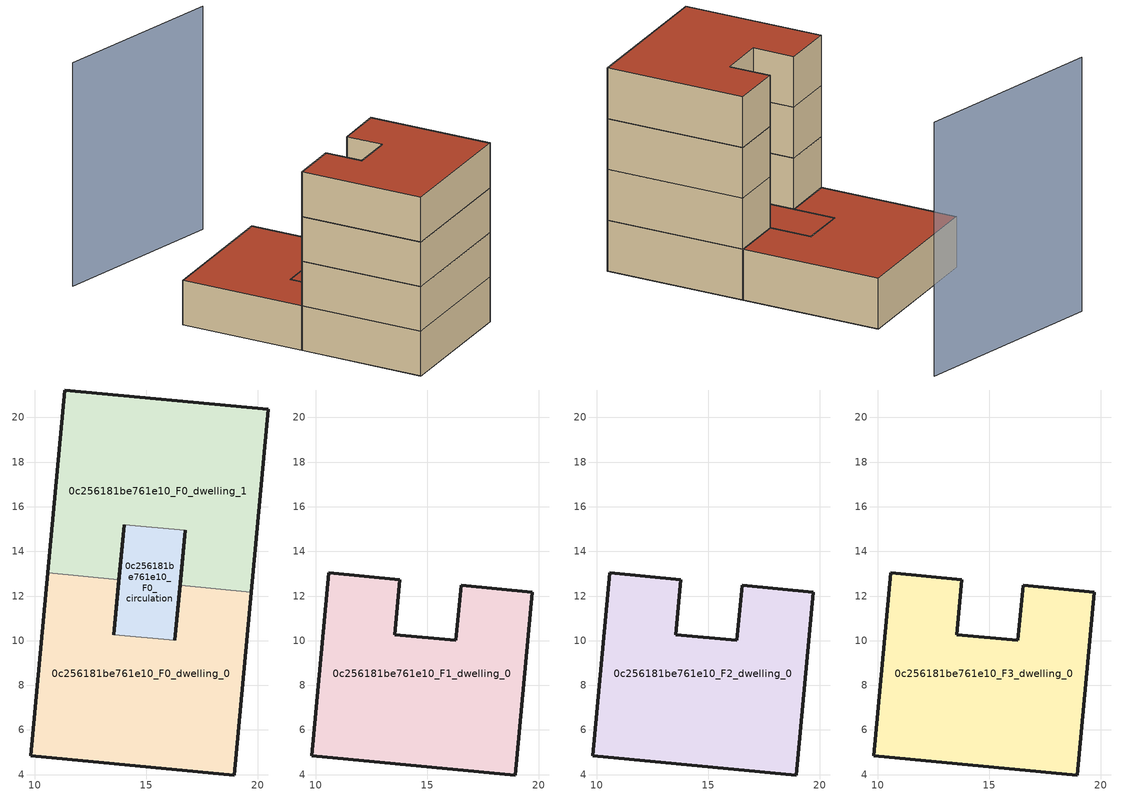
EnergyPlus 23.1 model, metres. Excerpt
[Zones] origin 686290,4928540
0c256181be761e10_F0_dwelling_0
 floor ground (EU_floor_Construction): 18.93,3.98 19.7,12.18 16.51,12.48 16.28,10.02 13.54,10.28 13.77,12.74 10.58,13.03 9.81,4.84 z0
 wall outside (EU_wall_Construction): 13.77,12.74 13.54,10.28 / 16.28,10.02 16.51,12.48 / 19.7,12.18 18.93,3.98 9.81,4.84 10.58,13.03 z0:3
 wall to 0c256181be761e10_F0_dwelling_1 (EU_wall_Construction): 10.58,13.03 13.77,12.74 / 16.51,12.48 19.7,12.18 z0:3
 wall to 0c256181be761e10_F0_circulation (EU_wall_Construction): 13.54,10.28 16.28,10.02 z0:3
0c256181be761e10_F0_dwelling_1
 floor ground (EU_floor_Construction): 19.7,12.18 20.47,20.37 11.35,21.23 10.58,13.03 13.77,12.74 14,15.19 16.74,14.94 16.51,12.48 z0
 wall outside (EU_wall_Construction): 16.51,12.48 16.74,14.94 / 14,15.19 13.77,12.74 / 10.58,13.03 11.35,21.23 20.47,20.37 19.7,12.18 z0:3
 wall to 0c256181be761e10_F0_circulation (EU_wall_Construction): 16.74,14.94 14,15.19 z0:3
 roof outside (EU_roof_Construction): 20.47,20.37 19.7,12.18 16.51,12.48 16.74,14.94 14,15.19 13.77,12.74 10.58,13.03 11.35,21.23 z3
0c256181be761e10_F0_circulation
 floor ground (EU_floor_Construction): 16.28,10.02 16.74,14.94 14,15.19 13.54,10.28 z0
 wall outside (EU_wall_Construction): 13.54,10.28 14,15.19 / 16.74,14.94 16.28,10.02 z0:3
 roof outside (EU_roof_Construction): 16.74,14.94 16.28,10.02 13.54,10.28 14,15.19 z3
0c256181be761e10_F1_dwelling_0
 floor to 0c256181be761e10_F0_dwelling_0 (EU_floor_Construction): 18.93,3.98 19.7,12.18 16.51,12.48 16.28,10.02 13.54,10.28 13.77,12.74 10.58,13.03 9.81,4.84 z3
 wall outside (EU_wall_Construction): 10.58,13.03 13.77,12.74 13.54,10.28 16.28,10.02 16.51,12.48 19.7,12.18 18.93,3.98 9.81,4.84 10.58,13.03 z3:6
0c256181be761e10_F2_dwelling_0
 floor to 0c256181be761e10_F1_dwelling_0 (EU_floor_Construction): 18.93,3.98 19.7,12.18 16.51,12.48 16.28,10.02 13.54,10.28 13.77,12.74 10.58,13.03 9.81,4.84 z6
 wall outside (EU_wall_Construction): 10.58,13.03 13.77,12.74 13.54,10.28 16.28,10.02 16.51,12.48 19.7,12.18 18.93,3.98 9.81,4.84 10.58,13.03 z6:9
0c256181be761e10_F3_dwelling_0
 floor to 0c256181be761e10_F2_dwelling_0 (EU_floor_Construction): 18.93,3.98 19.7,12.18 16.51,12.48 16.28,10.02 13.54,10.28 13.77,12.74 10.58,13.03 9.81,4.84 z9
 wall outside (EU_wall_Construction): 10.58,13.03 13.77,12.74 13.54,10.28 16.28,10.02 16.51,12.48 19.7,12.18 18.93,3.98 9.81,4.84 10.58,13.03 z9:12
 roof outside (EU_roof_Construction): 19.7,12.18 18.93,3.98 9.81,4.84 10.58,13.03 13.77,12.74 13.54,10.28 16.28,10.02 16.51,12.48 z12
shading: 25.04,25.49 14.18,29.64 z0:15
[Building]
EU S2 Campaign: North Axis=0; Terrain=City; Solar Distribution=FullExterior
[Site:Location]
Bologna: Latitude=44.5; Longitude=11.25; Time Zone=1; Elevation=37
[SizingPeriod:WeatherFileDays]
AnnualSizingPeriod: Begin Month=1; Begin Day of Month=1; End Month=12; End Day of Month=31; Day of Week for Start Day=Monday; Use Weather File Daylight Saving Period=No; Use Weather File Rain and Snow Indicators=No
[MATERIAL]
EU_InternalMass_Material: Roughness=MediumRough; Thickness=0.1; Conductivity=1; Density=1800; Specific Heat=900; Thermal Absorptance=0.9; Solar Absorptance=0.7; Visible Absorptance=0.7
[MATERIAL:NOMASS] Roughness=MediumRough; Thermal Absorptance=0.9; Solar Absorptance=0.7; Visible Absorptance=0.7
Name | Thermal Resistance
EU_wall_NoMass | 0.937881
EU_roof_NoMass | 0.548572
EU_floor_NoMass | 0.71348
[CONSTRUCTION]
EU_wall_Construction: EU_wall_NoMass
EU_roof_Construction: EU_roof_NoMass
EU_floor_Construction: EU_floor_NoMass
EU_InternalMass_Construction: EU_InternalMass_Material
[ZONE] Type=1; Multiplier=1; Ceiling Height=autocalculate; Floor Area=autocalculate; Part of Total Floor Area=Yes
Name | Volume
0c256181be761e10_F0_dwelling_0 | 205.786
0c256181be761e10_F1_dwelling_0; 0c256181be761e10_F2_dwelling_0; 0c256181be761e10_F3_dwelling_0 | 205.785
0c256181be761e10_F0_dwelling_1 | 205.773
0c256181be761e10_F0_circulation | 40.6978
[INTERNALMASS] Construction=EU_InternalMass_Construction
Name | Zone or ZoneList | Surface Area
0c256181be761e10_F0_dwelling_0_EU_InternalMass | 0c256181be761e10_F0_dwelling_0 | 68.5915
0c256181be761e10_F0_dwelling_1_EU_InternalMass | 0c256181be761e10_F0_dwelling_1 | 68.5915
0c256181be761e10_F1_dwelling_0_EU_InternalMass | 0c256181be761e10_F1_dwelling_0 | 150.453
0c256181be761e10_F2_dwelling_0_EU_InternalMass | 0c256181be761e10_F2_dwelling_0 | 150.453
0c256181be761e10_F3_dwelling_0_EU_InternalMass | 0c256181be761e10_F3_dwelling_0 | 150.453
[OTHEREQUIPMENT] Fuel Type=Electricity; Design Level Calculation Method=Watts/Area; Power per Zone Floor Area=1; Fraction Latent=0; Fraction Radiant=0; Fraction Lost=0; Carbon Dioxide Generation Rate=0; EndUse Subcategory=EU_Step8_InternalGains
Name | Zone or ZoneList or Space or SpaceList | Schedule
EU_Step8_InternalGain_0c256181be761e10_F0_dwelling_0_f000 | 0c256181be761e10_F0_dwelling_0 | EU_Step8_GainSchedule_0c256181be761e10_F0_dwelling_0_f000
EU_Step8_InternalGain_0c256181be761e10_F0_dwelling_1_f000 | 0c256181be761e10_F0_dwelling_1 | EU_Step8_GainSchedule_0c256181be761e10_F0_dwelling_1_f000
EU_Step8_InternalGain_0c256181be761e10_F1_dwelling_0_f000 | 0c256181be761e10_F1_dwelling_0 | EU_Step8_GainSchedule_0c256181be761e10_F1_dwelling_0_f000
EU_Step8_InternalGain_0c256181be761e10_F2_dwelling_0_f000 | 0c256181be761e10_F2_dwelling_0 | EU_Step8_GainSchedule_0c256181be761e10_F2_dwelling_0_f000
EU_Step8_InternalGain_0c256181be761e10_F3_dwelling_0_f000 | 0c256181be761e10_F3_dwelling_0 | EU_Step8_GainSchedule_0c256181be761e10_F3_dwelling_0_f000
[ZONEINFILTRATION:DESIGNFLOWRATE]
EU_Circulation_Infiltration_0c256181be761e10_F0_circulation: Zone or ZoneList or Space or SpaceList=0c256181be761e10_F0_circulation; Schedule=EU_AlwaysOn; Design Flow Rate Calculation Method=Flow/Area; Flow Rate per Floor Area=0.0005; Constant Term Coefficient=1; Temperature Term Coefficient=0; Velocity Term Coefficient=0; Velocity Squared Term Coefficient=0
[ZONEVENTILATION:DESIGNFLOWRATE] Schedule=EU_AlwaysOn; Design Flow Rate Calculation Method=AirChanges/Hour; Air Changes per Hour=0.687892; Ventilation Type=Natural; Fan Pressure Rise=0; Fan Total Efficiency=1; Constant Term Coefficient=1; Temperature Term Coefficient=0; Velocity Term Coefficient=0; Velocity Squared Term Coefficient=0; Minimum Indoor Temperature=-100; Maximum Indoor Temperature=100; Delta Temperature=-100; Minimum Outdoor Temperature=-100; Maximum Outdoor Temperature=100; Maximum Wind Speed=40
Name | Zone or ZoneList or Space or SpaceList
EU_ConstantAir_0c256181be761e10_F0_dwelling_0 | 0c256181be761e10_F0_dwelling_0
EU_ConstantAir_0c256181be761e10_F0_dwelling_1 | 0c256181be761e10_F0_dwelling_1
EU_ConstantAir_0c256181be761e10_F1_dwelling_0 | 0c256181be761e10_F1_dwelling_0
EU_ConstantAir_0c256181be761e10_F2_dwelling_0 | 0c256181be761e10_F2_dwelling_0
EU_ConstantAir_0c256181be761e10_F3_dwelling_0 | 0c256181be761e10_F3_dwelling_0
[HVACTEMPLATE:THERMOSTAT] Constant Heating Setpoint=20; Constant Cooling Setpoint=50
EU_HeatOnly_0c256181be761e10_F0_dwelling_0; EU_HeatOnly_0c256181be761e10_F0_dwelling_1; EU_HeatOnly_0c256181be761e10_F1_dwelling_0; EU_HeatOnly_0c256181be761e10_F2_dwelling_0; EU_HeatOnly_0c256181be761e10_F3_dwelling_0
[HVACTEMPLATE:ZONE:IDEALLOADSAIRSYSTEM] System Availability Schedule=EU_AlwaysOn; Maximum Heating Supply Air Temperature=50; Minimum Cooling Supply Air Temperature=13; Maximum Heating Supply Air Humidity Ratio=0.0156; Minimum Cooling Supply Air Humidity Ratio=0.0077; Heating Limit=NoLimit; Cooling Limit=NoLimit; Heating Availability Schedule=EU_AlwaysOn; Cooling Availability Schedule=EU_CoolingOff; Dehumidification Control Type=ConstantSensibleHeatRatio; Cooling Sensible Heat Ratio=0.7; Dehumidification Setpoint=60; Humidification Control Type=None; Humidification Setpoint=30; Outdoor Air Method=None; Outdoor Air Flow Rate per Person=0.00944; Outdoor Air Flow Rate per Zone Floor Area=0; Outdoor Air Flow Rate per Zone=0; Demand Controlled Ventilation Type=None; Outdoor Air Economizer Type=NoEconomizer; Heat Recovery Type=None; Sensible Heat Recovery Effectiveness=0.7; Latent Heat Recovery Effectiveness=0.65
Name | Template Thermostat
0c256181be761e10_F0_dwelling_0 | EU_HeatOnly_0c256181be761e10_F0_dwelling_0
0c256181be761e10_F0_dwelling_1 | EU_HeatOnly_0c256181be761e10_F0_dwelling_1
0c256181be761e10_F1_dwelling_0 | EU_HeatOnly_0c256181be761e10_F1_dwelling_0
0c256181be761e10_F2_dwelling_0 | EU_HeatOnly_0c256181be761e10_F2_dwelling_0
0c256181be761e10_F3_dwelling_0 | EU_HeatOnly_0c256181be761e10_F3_dwelling_0
[SIZING:ZONE] Zone Cooling Design Supply Air Temperature Input Method=SupplyAirTemperature; Zone Cooling Design Supply Air Temperature=13; Zone Heating Design Supply Air Temperature Input Method=SupplyAirTemperature; Zone Heating Design Supply Air Temperature=50; Zone Cooling Design Supply Air Humidity Ratio=0.008; Zone Heating Design Supply Air Humidity Ratio=0.008; Cooling Design Air Flow Method=DesignDay; Cooling Design Air Flow Rate=0; Cooling Minimum Air Flow per Zone Floor Area=0.000762; Cooling Minimum Air Flow=0; Cooling Minimum Air Flow Fraction=0.2; Heating Design Air Flow Method=DesignDay; Heating Design Air Flow Rate=0; Heating Maximum Air Flow per Zone Floor Area=0.002032; Heating Maximum Air Flow=0.141576; Heating Maximum Air Flow Fraction=0.3; Account for Dedicated Outdoor Air System=No; Dedicated Outdoor Air System Control Strategy=NeutralSupplyAir; Dedicated Outdoor Air Low Setpoint Temperature for Design=autosize; Dedicated Outdoor Air High Setpoint Temperature for Design=autosize; Zone Load Sizing Method=Sensible Load Only No Latent Load; Zone Latent Cooling Design Supply Air Humidity Ratio Input Method=HumidityRatioDifference; Zone Cooling Design Supply Air Humidity Ratio Difference=0.005; Zone Latent Heating Design Supply Air Humidity Ratio Input Method=HumidityRatioDifference; Zone Humidification Design Supply Air Humidity Ratio Difference=0.005
0c256181be761e10_F0_dwelling_0; 0c256181be761e10_F0_dwelling_1; 0c256181be761e10_F1_dwelling_0; 0c256181be761e10_F2_dwelling_0; 0c256181be761e10_F3_dwelling_0
[SCHEDULE:CONSTANT]
Name | Hourly Value
EU_AlwaysOn | 1
EU_CoolingOff | 0
[SCHEDULE:FILE] Column Number=1; Rows to Skip at Top=0; Number of Hours of Data=8760; Column Separator=Comma; Interpolate to Timestep=No; Minutes per Item=60; Adjust Schedule for Daylight Savings=Yes
Name | File
EU_Step8_GainSchedule_0c256181be761e10_F0_dwelling_0_f000 | ../../schedules/0c256181be761e10/0c256181be761e10_F0_dwelling_0_f000_gain.csv
EU_Step8_GainSchedule_0c256181be761e10_F0_dwelling_1_f000 | ../../schedules/0c256181be761e10/0c256181be761e10_F0_dwelling_1_f000_gain.csv
EU_Step8_GainSchedule_0c256181be761e10_F1_dwelling_0_f000 | ../../schedules/0c256181be761e10/0c256181be761e10_F1_dwelling_0_f000_gain.csv
EU_Step8_GainSchedule_0c256181be761e10_F2_dwelling_0_f000 | ../../schedules/0c256181be761e10/0c256181be761e10_F2_dwelling_0_f000_gain.csv
EU_Step8_GainSchedule_0c256181be761e10_F3_dwelling_0_f000 | ../../schedules/0c256181be761e10/0c256181be761e10_F3_dwelling_0_f000_gain.csv
